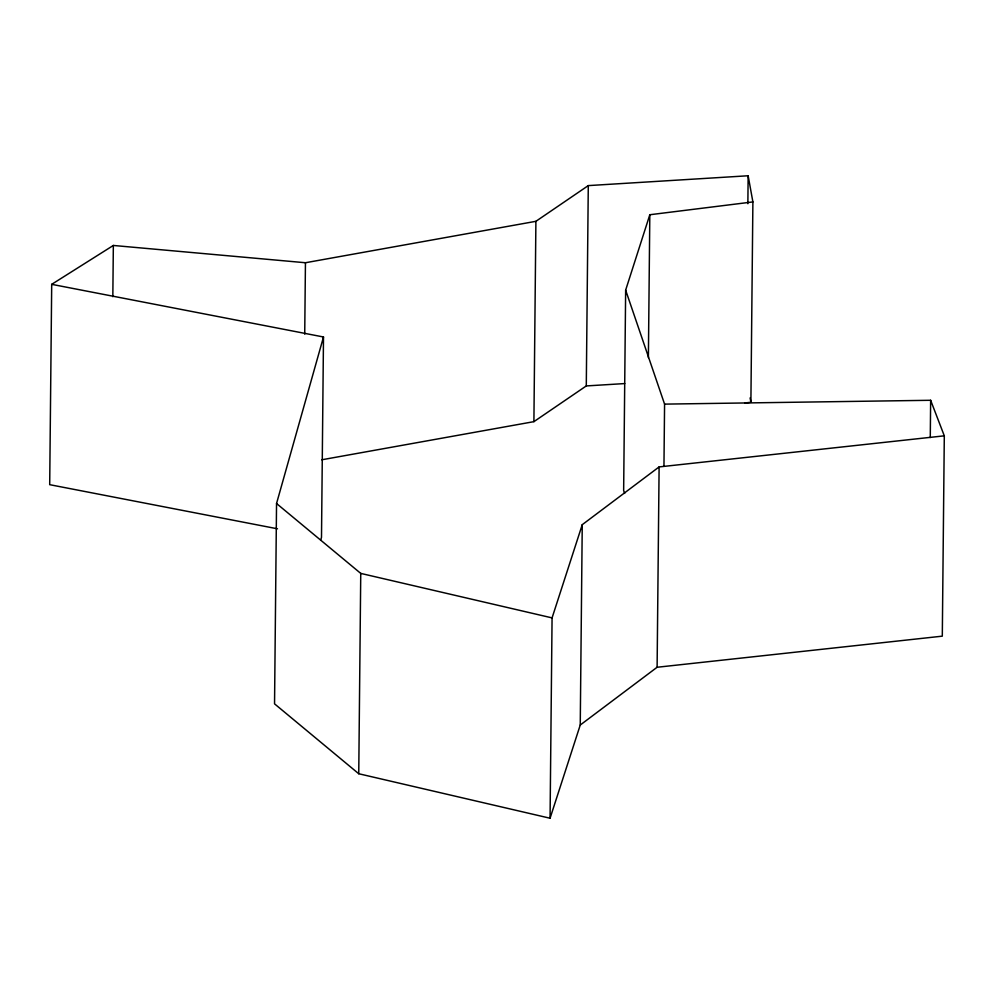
<?xml version="1.0" encoding="UTF-8"?>
<svg xmlns="http://www.w3.org/2000/svg" width="994" height="994" viewBox="0 0 994 994"><rect width="100%" height="100%" fill="white"/><g stroke="black" fill="none" stroke-linecap="round" stroke-linejoin="round"><path stroke-width="1.49" d="M744.742 403.017L750.892 402.247L752.893 201.919L748.147 175.764L588.286 185.605L535.903 221.314L305.444 262.739L113.341 245.456L51.7 284.334L49.7 484.674L277.463 528.796M112.831 296.697L113.341 245.456M51.7 284.334L323.497 336.991L276.543 503.511L274.543 703.839L358.747 773.742L550.067 818.236L580.247 725.024L582.248 524.683L659.109 466.919L944.3 435.832L942.3 636.16L657.109 667.26L580.247 725.024M304.723 334.17L305.444 262.739M323.497 336.991L321.497 537.332L320.652 540.301M358.747 773.742L360.747 573.401L276.543 503.511M321.758 459.787L533.902 421.655L535.903 221.314M550.067 818.236L552.068 617.895L582.248 524.683M533.902 421.655L586.286 385.933L588.286 185.605M752.893 201.919L649.815 214.741L625.648 290.149L623.648 490.489L624.642 493.409M648.386 357.616L649.815 214.741M657.109 667.26L659.109 466.919M663.955 466.236L664.576 404.123L625.648 290.149M747.861 203.72L748.147 175.764M930.272 437.559L930.645 400.284L664.576 404.123M586.286 385.933L624.717 383.572M360.747 573.401L552.068 617.895M930.645 400.284L944.3 435.832M750.11 397.898L750.892 402.247"/></g></svg>
